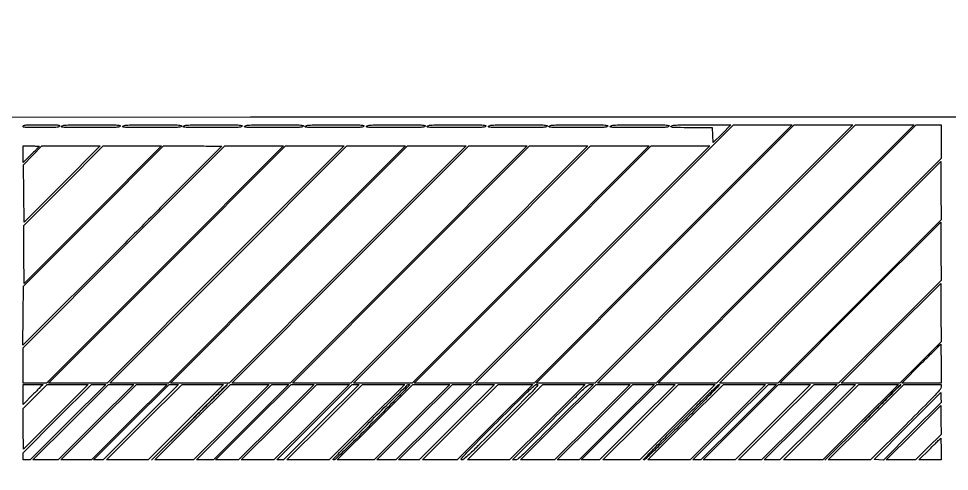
# Model space of a CAD drawing. Extents: x 0 to 1066, y 0 to 761.
# Drawn here: x 380.2 to 495.9, y 705.2 to 761.4 of the extents above; entities that cross this region are included whole.
import ezdxf

# ---------------------------------------------------------------- set-up
doc = ezdxf.new("R2010")
doc.units = 0
doc.header["$MEASUREMENT"] = 0

msp = doc.modelspace()

# ---------------------------------------------------------------- linework, layer by layer
for points in [[(618.832682, 610.532665, -0.000001), (610.902827, 602.586282, -0.000162)], [(183.390323, 95.266879, 0.000001), (192.989143, 95.254457, 0.000118)]]:
    msp.add_lwpolyline(points, format="xyb")
for points in [[(409.06215, 749.15415), (40.8618, 749.132981), (40.8618, 380.65769), (40.8618, 12.1824), (501.2973, 12.1824), (961.7328, 12.1824), (961.7328, 380.646631), (961.7328, 749.110861), (961.41555, 749.1633, 0.040886), (961.153339, 749.184871, 0.000002), (934.190609, 749.194398, 0.000089), (904.448031, 749.199508, 0.000054), (869.1804, 749.195529, -0.000029), (813.61687, 749.186499, -0.000004), (696.10453, 749.175037, -0.000004), (556.774728, 749.163736, -0.000004)], [(385.3107, 748.0332, -0.146032), (385.148779, 747.934987, -0.045785), (384.865937, 747.888268, -0.016665), (384.339302, 747.867789, -0.001385), (382.971088, 747.864, -0.001137), (381.55742, 747.867216, -0.018172), (381.079061, 747.886787, -0.064858), (380.855188, 747.933747, -0.318811), (380.7846, 748.0332, -0.326494), (380.857846, 748.133413, -0.059136), (381.098201, 748.17972, -0.016999), (381.608285, 748.199214, -0.001051), (383.124212, 748.2024, -0.000858), (384.688892, 748.199715, -0.018452), (385.150091, 748.181105, -0.13707), (385.300756, 748.126164, -0.447847)], [(392.8401, 748.0332, -0.172493), (392.648219, 747.929962, -0.026852), (392.212797, 747.887024, -0.01043), (391.385097, 747.867368, -0.000721), (389.049176, 747.864, -0.000559), (386.617281, 747.866717, -0.011571), (385.887336, 747.885243, -0.057553), (385.592904, 747.933815, -0.555389), (385.5645, 748.0332, -0.172493), (385.756381, 748.136438, -0.026852), (386.191803, 748.179376, -0.01043), (387.019503, 748.199032, -0.000721), (389.355424, 748.2024, -0.000559), (391.787319, 748.199683, -0.011571), (392.517264, 748.181157, -0.057553), (392.811696, 748.132585, -0.555389)], [(400.4541, 748.0332, -0.172493), (400.262219, 747.929962, -0.026852), (399.826797, 747.887024, -0.01043), (398.999097, 747.867368, -0.000721), (396.663176, 747.864, -0.000559), (394.231281, 747.866717, -0.011571), (393.501336, 747.885243, -0.057553), (393.206904, 747.933815, -0.555389), (393.1785, 748.0332, -0.172493), (393.370381, 748.136438, -0.026852), (393.805803, 748.179376, -0.01043), (394.633503, 748.199032, -0.000721), (396.969424, 748.2024, -0.000559), (399.401319, 748.199683, -0.011571), (400.131264, 748.181157, -0.057553), (400.425696, 748.132585, -0.555389)], [(407.9835, 748.0332, -0.172493), (407.791619, 747.929962, -0.026852), (407.356197, 747.887024, -0.01043), (406.528497, 747.867368, -0.000721), (404.192576, 747.864, -0.000559), (401.760681, 747.866717, -0.011571), (401.030736, 747.885243, -0.057553), (400.736304, 747.933815, -0.555389), (400.7079, 748.0332, -0.172493), (400.899781, 748.136438, -0.026852), (401.335203, 748.179376, -0.01043), (402.162903, 748.199032, -0.000721), (404.498824, 748.2024, -0.000559), (406.930719, 748.199683, -0.011571), (407.660664, 748.181157, -0.057553), (407.955096, 748.132585, -0.555389)], [(415.5975, 748.0332, -0.172493), (415.405619, 747.929962, -0.026852), (414.970197, 747.887024, -0.01043), (414.142497, 747.867368, -0.000721), (411.806576, 747.864, -0.000559), (409.374681, 747.866717, -0.011571), (408.644736, 747.885243, -0.057553), (408.350304, 747.933815, -0.555389), (408.3219, 748.0332, -0.172493), (408.513781, 748.136438, -0.026852), (408.949203, 748.179376, -0.01043), (409.776903, 748.199032, -0.000721), (412.112824, 748.2024, -0.000559), (414.544719, 748.199683, -0.011571), (415.274664, 748.181157, -0.057553), (415.569096, 748.132585, -0.555389)], [(423.1269, 748.0332, -0.172493), (422.935019, 747.929962, -0.026852), (422.499597, 747.887024, -0.01043), (421.671897, 747.867368, -0.000721), (419.335976, 747.864, -0.000559), (416.904081, 747.866717, -0.011571), (416.174136, 747.885243, -0.057553), (415.879704, 747.933815, -0.555389), (415.8513, 748.0332, -0.172493), (416.043181, 748.136438, -0.026852), (416.478603, 748.179376, -0.01043), (417.306303, 748.199032, -0.000721), (419.642224, 748.2024, -0.000559), (422.074119, 748.199683, -0.011571), (422.804064, 748.181157, -0.057553), (423.098496, 748.132585, -0.555389)], [(430.7409, 748.0332, -0.172493), (430.549019, 747.929962, -0.026852), (430.113597, 747.887024, -0.01043), (429.285897, 747.867368, -0.000721), (426.949976, 747.864, -0.000559), (424.518081, 747.866717, -0.011571), (423.788136, 747.885243, -0.057553), (423.493704, 747.933815, -0.555389), (423.4653, 748.0332, -0.172493), (423.657181, 748.136438, -0.026852), (424.092603, 748.179376, -0.01043), (424.920303, 748.199032, -0.000721), (427.256224, 748.2024, -0.000559), (429.688119, 748.199683, -0.011571), (430.418064, 748.181157, -0.057553), (430.712496, 748.132585, -0.555389)], [(438.2703, 748.0332, -0.172493), (438.078419, 747.929962, -0.026852), (437.642997, 747.887024, -0.01043), (436.815297, 747.867368, -0.000721), (434.479376, 747.864, -0.000559), (432.047481, 747.866717, -0.011571), (431.317536, 747.885243, -0.057553), (431.023104, 747.933815, -0.555389), (430.9947, 748.0332, -0.172493), (431.186581, 748.136438, -0.026852), (431.622003, 748.179376, -0.01043), (432.449703, 748.199032, -0.000721), (434.785624, 748.2024, -0.000559), (437.217519, 748.199683, -0.011571), (437.947464, 748.181157, -0.057553), (438.241896, 748.132585, -0.555389)], [(445.8843, 748.0332, -0.172493), (445.692419, 747.929962, -0.026852), (445.256997, 747.887024, -0.01043), (444.429297, 747.867368, -0.000721), (442.093376, 747.864, -0.000559), (439.661481, 747.866717, -0.011571), (438.931536, 747.885243, -0.057553), (438.637104, 747.933815, -0.555389), (438.6087, 748.0332, -0.172493), (438.800581, 748.136438, -0.026852), (439.236003, 748.179376, -0.01043), (440.063703, 748.199032, -0.000721), (442.399624, 748.2024, -0.000559), (444.831519, 748.199683, -0.011571), (445.561464, 748.181157, -0.057553), (445.855896, 748.132585, -0.555389)], [(453.4137, 748.0332, -0.172493), (453.221819, 747.929962, -0.026852), (452.786397, 747.887024, -0.01043), (451.958697, 747.867368, -0.000721), (449.622776, 747.864, -0.000559), (447.190881, 747.866717, -0.011571), (446.460936, 747.885243, -0.057553), (446.166504, 747.933815, -0.555389), (446.1381, 748.0332, -0.172493), (446.329981, 748.136438, -0.026852), (446.765403, 748.179376, -0.01043), (447.593103, 748.199032, -0.000721), (449.929024, 748.2024, -0.000559), (452.360919, 748.199683, -0.011571), (453.090864, 748.181157, -0.057553), (453.385296, 748.132585, -0.555389)], [(461.0277, 748.0332, -0.172493), (460.835819, 747.929962, -0.026852), (460.400397, 747.887024, -0.01043), (459.572697, 747.867368, -0.000721), (457.236776, 747.864, -0.000559), (454.804881, 747.866717, -0.011571), (454.074936, 747.885243, -0.057553), (453.780504, 747.933815, -0.555389), (453.7521, 748.0332, -0.172493), (453.943981, 748.136438, -0.026852), (454.379403, 748.179376, -0.01043), (455.207103, 748.199032, -0.000721), (457.543024, 748.2024, -0.000559), (459.974919, 748.199683, -0.011571), (460.704864, 748.181157, -0.057553), (460.999296, 748.132585, -0.555389)], [(467.625279, 747.100894), (466.5267, 745.999388), (466.4844, 746.910544), (466.4421, 747.8217), (463.786344, 747.844072, -0.000774), (462.016588, 747.861721, -0.016091), (461.486502, 747.884901, -0.104326), (461.299062, 747.939568, -0.48759), (461.282606, 748.034422, -0.173314), (461.473754, 748.136873, -0.026151), (461.912985, 748.179393, -0.010329), (462.745776, 748.199016, -0.000725), (465.079241, 748.2024), (468.723859, 748.2024)], [(405.4878, 745.558541, -0.19878), (405.481613, 745.543594, -0.000001), (401.856984, 741.915277, -0.000134), (397.867074, 737.92347, -0.000081), (393.127574, 733.185791), (380.767349, 720.8343), (380.808652, 724.504624), (380.849955, 728.174948), (389.552073, 736.877374), (398.254192, 745.5798), (401.870996, 745.5798, -0.000551), (403.257862, 745.578272, -0.000919), (404.425364, 745.573555, -0.000034), (405.479104, 745.56729, -0.412453)], [(382.815, 745.557328, -0.196228), (382.808657, 745.541788, -0.000166), (382.516785, 745.244018, -0.001705), (382.189038, 744.912141, -0.001039), (381.7998, 744.5223), (380.7846, 743.509745), (380.7846, 744.544772), (380.7846, 745.5798), (381.7998, 745.5798, -0.002074), (382.189078, 745.578185, -0.003459), (382.516785, 745.573199, -0.000482), (382.806029, 745.566517, -0.407184)], [(494.8254, 718.5501), (494.8254, 716.139), (492.393707, 716.139), (489.962013, 716.139), (492.372, 718.5501, -0.000422), (493.297632, 719.474598, -0.000699), (494.080429, 720.252939, -0.000028), (494.788518, 720.954953, -0.197778), (494.803693, 720.9612, -0.411486), (494.812615, 720.952361, -0.00008), (494.819024, 720.252939, -0.001407), (494.82384, 719.474638, -0.000844)], [(383.238, 715.947556, -0.19669), (383.231684, 715.932122, -0.000112), (382.877657, 715.572145, -0.0014), (382.481638, 715.171899, -0.000851), (382.0113, 714.7008), (380.7846, 713.476289), (380.7846, 714.723044), (380.7846, 715.9698), (382.0113, 715.9698, -0.001699), (382.481678, 715.968201, -0.002834), (382.877657, 715.963266, -0.000324), (383.229065, 715.956666, -0.408535)], [(406.1646, 715.948364, -0.198905), (406.158376, 715.933338, -0.000007), (404.779143, 714.554065, -0.000356), (403.256637, 713.033723, -0.000214), (401.44815, 711.231914), (396.7317, 706.5369), (401.426714, 711.25335, -0.000138), (404.295874, 714.134024, -0.001568), (405.432232, 715.267185, -0.000664), (406.134291, 715.961047, -0.665578)], [(424.269, 711.2745, -0.000907), (421.85286, 708.866821, -0.004599), (420.491057, 707.539353, -0.002711), (419.558522, 706.656546, -0.1904), (419.362772, 706.5792, -0.654519), (419.326053, 706.663289, -0.003728), (420.110357, 707.497053, -0.004961), (421.367167, 708.787432, -0.000799), (423.846, 711.2745, -0.000907), (426.26214, 713.682179, -0.004599), (427.623943, 715.009647, -0.002711), (428.556478, 715.892454, -0.1904), (428.752228, 715.9698, -0.654519), (428.788947, 715.885711, -0.003728), (428.004643, 715.051947, -0.004961), (426.747833, 713.761568, -0.000799)], [(440.2584, 711.2745, -0.000586), (437.349187, 708.371743, -0.007055), (436.211823, 707.271066, -0.012562), (435.557555, 706.685817, -0.178008), (435.267572, 706.5792, -0.62658), (435.208294, 706.701499, -0.021164), (435.661923, 707.228766, -0.007656), (436.664416, 708.266559, -0.000482), (439.6662, 711.2745, -0.000586), (442.575413, 714.177257, -0.007055), (443.712777, 715.277934, -0.012562), (444.367045, 715.863183, -0.178008), (444.657028, 715.9698, -0.62658), (444.716306, 715.847501, -0.021164), (444.262677, 715.320234, -0.007656), (443.260184, 714.282441, -0.000482)], [(446.9418, 711.2745, -0.000495), (443.8564, 708.194823, -0.008199), (442.811203, 707.187227, -0.020842), (442.233744, 706.691879, -0.168398), (441.908672, 706.5792), (441.570272, 706.5792), (446.265, 711.2745, -0.000495), (449.3504, 714.354177, -0.008199), (450.395597, 715.361773, -0.020842), (450.973056, 715.857121, -0.168398), (451.298128, 715.9698), (451.636528, 715.9698)], [(462.762, 711.2745, -0.001212), (460.70359, 709.225797, -0.003213), (459.21897, 707.774104, -0.000802), (458.033944, 706.633828, -0.1935), (457.898072, 706.5792, -0.660044), (457.872956, 706.637948, -0.001042), (458.92287, 707.731804, -0.003481), (460.320957, 709.162273, -0.001106), (462.4236, 711.2745, -0.001212), (464.48201, 713.323203, -0.003213), (465.96663, 714.774896, -0.000802), (467.151656, 715.915172, -0.1935), (467.287528, 715.9698, -0.660044), (467.312644, 715.911052, -0.001042), (466.26273, 714.817196, -0.003481), (464.864643, 713.386727, -0.001106)], [(489.834, 715.948364, -0.198905), (489.827776, 715.933338, -0.000007), (488.448543, 714.554065, -0.000356), (486.926037, 713.033723, -0.000214), (485.11755, 711.231914), (480.4011, 706.5369), (485.096114, 711.25335, -0.000138), (487.965274, 714.134024, -0.001568), (489.101632, 715.267185, -0.000664), (489.803691, 715.961047, -0.665578)], [(494.8254, 715.652852, -0.171089), (494.718414, 715.349341, -0.018157), (494.219954, 714.774208, -0.008149), (493.235788, 713.752553, -0.00058), (490.447655, 710.957552), (486.06991, 706.5792), (483.447291, 706.5792), (480.824672, 706.5792), (485.5194, 711.2745), (490.214128, 715.9698), (492.519764, 715.9698), (494.8254, 715.9698)], [(494.8254, 707.9328), (494.8254, 706.5792), (493.451642, 706.5792), (492.077883, 706.5792), (493.4295, 707.9328, -0.000767), (493.94933, 708.451798, -0.001264), (494.390583, 708.88878, -0.000091), (494.787873, 709.280097, -0.196898), (494.803258, 709.2864, -0.409123), (494.812333, 709.277482, -0.000263), (494.818896, 708.88878, -0.002556), (494.823809, 708.451838, -0.001533)]]:
    msp.add_lwpolyline(points, format="xyb", close=True)
for points in [[(460.3086, 732.1707), (444.277067, 716.139), (440.639267, 716.139), (437.001467, 716.139), (453.033, 732.1707), (469.064533, 748.2024), (472.702333, 748.2024), (476.340133, 748.2024)], [(467.838, 732.1707), (451.806467, 716.139), (448.168667, 716.139), (444.530867, 716.139), (460.5624, 732.1707), (476.593933, 748.2024), (480.231733, 748.2024), (483.869533, 748.2024)], [(475.452, 732.1707), (459.420467, 716.139), (455.782667, 716.139), (452.144867, 716.139), (468.1764, 732.1707), (484.207933, 748.2024), (487.845733, 748.2024), (491.483533, 748.2024)], [(494.8254, 746.108646), (494.8254, 744.014892), (480.887646, 730.076946), (466.949892, 716.139), (463.31208, 716.139), (459.674267, 716.139), (475.7058, 732.1707), (491.737333, 748.2024), (493.281366, 748.2024), (494.8254, 748.2024)], [(398.4237, 730.8594), (383.703482, 716.139), (382.244041, 716.139), (380.7846, 716.139), (380.7846, 718.317344), (380.7846, 720.495687), (393.326443, 733.037744), (405.868286, 745.5798), (409.506102, 745.5798), (413.143918, 745.5798)], [(385.648817, 740.841757), (380.9115, 736.103714), (380.867675, 739.678507), (380.823849, 743.2533), (381.966341, 744.41655), (383.108833, 745.5798), (386.747483, 745.5798), (390.386133, 745.5798)], [(389.455943, 737.035013), (380.9115, 728.490227), (380.889426, 732.105871), (380.867353, 735.721515), (385.795955, 740.650657), (390.724558, 745.5798), (394.362472, 745.5798), (398.000386, 745.5798)], [(405.9531, 730.8594), (391.232882, 716.139), (387.595082, 716.139), (383.957282, 716.139), (398.6775, 730.8594), (413.397718, 745.5798), (417.035518, 745.5798), (420.673318, 745.5798)], [(413.5671, 730.8594), (398.846882, 716.139), (395.209082, 716.139), (391.571282, 716.139), (406.2915, 730.8594), (421.011718, 745.5798), (424.649518, 745.5798), (428.287318, 745.5798)], [(421.0965, 730.8594), (406.376282, 716.139), (402.738482, 716.139), (399.100682, 716.139), (413.8209, 730.8594), (428.541118, 745.5798), (432.178918, 745.5798), (435.816718, 745.5798)], [(428.7105, 730.8594), (413.990282, 716.139), (410.352482, 716.139), (406.714682, 716.139), (421.4349, 730.8594), (436.155118, 745.5798), (439.792918, 745.5798), (443.430718, 745.5798)], [(436.2399, 730.8594), (421.519682, 716.139), (417.881882, 716.139), (414.244082, 716.139), (428.9643, 730.8594), (443.684518, 745.5798), (447.322318, 745.5798), (450.960118, 745.5798)], [(443.8539, 730.8594), (429.133682, 716.139), (425.495882, 716.139), (421.858082, 716.139), (436.5783, 730.8594), (451.298518, 745.5798), (454.936318, 745.5798), (458.574118, 745.5798)], [(451.3833, 730.8594), (436.663082, 716.139), (433.025282, 716.139), (429.387482, 716.139), (444.1077, 730.8594), (458.827918, 745.5798), (462.465718, 745.5798), (466.103518, 745.5798)], [(484.695606, 726.270905), (474.563964, 716.139), (470.92613, 716.139), (467.288295, 716.139), (481.035698, 729.886627), (494.7831, 743.634254), (494.805174, 740.018533), (494.827247, 736.402811)], [(488.460384, 722.506282), (482.09352, 716.139), (478.455645, 716.139), (474.817769, 716.139), (484.800434, 726.121964), (494.7831, 736.104928), (494.805174, 732.489246), (494.827247, 728.873565)], [(492.267694, 718.699586), (489.70814, 716.139), (486.070037, 716.139), (482.431935, 716.139), (488.607517, 722.315047), (494.7831, 728.491094), (494.805173, 724.875633), (494.827247, 721.260171)], [(384.845066, 711.950909), (380.8269, 707.932018), (380.804462, 710.447111), (380.782024, 712.962205), (382.28408, 714.466002), (383.786137, 715.9698), (386.324685, 715.9698), (388.863232, 715.9698)], [(386.3682, 711.2745), (381.673472, 706.5792), (381.229036, 706.5792), (380.7846, 706.5792), (380.7846, 707.023039), (380.7846, 707.466878), (385.035436, 711.718339), (389.286272, 715.9698), (390.1746, 715.9698), (391.062928, 715.9698)], [(389.8368, 711.2745), (385.142072, 706.5792), (383.576972, 706.5792), (382.011872, 706.5792), (386.7066, 711.2745), (391.401328, 715.9698), (392.966428, 715.9698), (394.531528, 715.9698)], [(393.9822, 711.2745), (389.287472, 706.5792), (387.383972, 706.5792), (385.480472, 706.5792), (390.1752, 711.2745), (394.869928, 715.9698), (396.773428, 715.9698), (398.676928, 715.9698)], [(395.4204, 711.2745), (390.725672, 706.5792), (390.133472, 706.5792), (389.541272, 706.5792), (394.236, 711.2745), (398.930728, 715.9698), (399.522928, 715.9698), (400.115128, 715.9698)], [(401.004, 711.2745), (396.309272, 706.5792), (393.728972, 706.5792), (391.148672, 706.5792), (395.8434, 711.2745), (400.538128, 715.9698), (403.118428, 715.9698), (405.698728, 715.9698)], [(406.6722, 711.2745), (401.977472, 706.5792), (399.566372, 706.5792), (397.155272, 706.5792), (401.85, 711.2745), (406.544728, 715.9698), (408.955828, 715.9698), (411.366928, 715.9698)], [(409.1256, 711.2745), (404.430872, 706.5792), (403.373372, 706.5792), (402.315872, 706.5792), (407.0106, 711.2745), (411.705328, 715.9698), (412.762828, 715.9698), (413.820328, 715.9698)], [(412.2558, 711.2745), (407.561072, 706.5792), (406.122872, 706.5792), (404.684672, 706.5792), (409.3794, 711.2745), (414.074128, 715.9698), (415.512328, 715.9698), (416.950528, 715.9698)], [(416.655, 711.2745), (411.960272, 706.5792), (409.929872, 706.5792), (407.899472, 706.5792), (412.5942, 711.2745), (417.288928, 715.9698), (419.319328, 715.9698), (421.349728, 715.9698)], [(417.8394, 711.2745), (413.144672, 706.5792), (412.721672, 706.5792), (412.298672, 706.5792), (416.9934, 711.2745), (421.688128, 715.9698), (422.111128, 715.9698), (422.534128, 715.9698)], [(423.5076, 711.2745), (418.812872, 706.5792), (416.190272, 706.5792), (413.567672, 706.5792), (418.2624, 711.2745), (422.957128, 715.9698), (425.579728, 715.9698), (428.202328, 715.9698)], [(429.0912, 711.2745), (424.396472, 706.5792), (422.112272, 706.5792), (419.828072, 706.5792), (424.5228, 711.2745), (429.217528, 715.9698), (431.501728, 715.9698), (433.785928, 715.9698)], [(431.7984, 711.2745), (427.103672, 706.5792), (425.919272, 706.5792), (424.734872, 706.5792), (429.4296, 711.2745), (434.124328, 715.9698), (435.308728, 715.9698), (436.493128, 715.9698)], [(434.6748, 711.2745), (429.980072, 706.5792), (428.711072, 706.5792), (427.442072, 706.5792), (432.1368, 711.2745), (436.831528, 715.9698), (438.100528, 715.9698), (439.369528, 715.9698)], [(439.4124, 711.2745), (434.717672, 706.5792), (432.560372, 706.5792), (430.403072, 706.5792), (435.0978, 711.2745), (439.792528, 715.9698), (441.949828, 715.9698), (444.107128, 715.9698)], [(445.9266, 711.2745), (441.231872, 706.5792), (438.609272, 706.5792), (435.986672, 706.5792), (440.6814, 711.2745), (445.376128, 715.9698), (447.998728, 715.9698), (450.621328, 715.9698)], [(451.5102, 711.2745), (446.815472, 706.5792), (444.700472, 706.5792), (442.585472, 706.5792), (447.2802, 711.2745), (451.974928, 715.9698), (454.089928, 715.9698), (456.204928, 715.9698)], [(454.5558, 711.2745), (449.861072, 706.5792), (448.507472, 706.5792), (447.153872, 706.5792), (451.8486, 711.2745), (456.543328, 715.9698), (457.896928, 715.9698), (459.250528, 715.9698)], [(457.0938, 711.2745), (452.399072, 706.5792), (451.256972, 706.5792), (450.114872, 706.5792), (454.8096, 711.2745), (459.504328, 715.9698), (460.646428, 715.9698), (461.788528, 715.9698)], [(462.0852, 711.2745), (457.390472, 706.5792), (455.106272, 706.5792), (452.822072, 706.5792), (457.5168, 711.2745), (462.211528, 715.9698), (464.495728, 715.9698), (466.779928, 715.9698)], [(468.3456, 711.2745), (463.650872, 706.5792), (461.028272, 706.5792), (458.405672, 706.5792), (463.1004, 711.2745), (467.795128, 715.9698), (470.417728, 715.9698), (473.040328, 715.9698)], [(469.6992, 711.2745), (465.004472, 706.5792), (464.496872, 706.5792), (463.989272, 706.5792), (468.684, 711.2745), (473.378728, 715.9698), (473.886328, 715.9698), (474.393928, 715.9698)], [(473.9292, 711.2745), (469.234472, 706.5792), (467.246372, 706.5792), (465.258272, 706.5792), (469.953, 711.2745), (474.647728, 715.9698), (476.635828, 715.9698), (478.623928, 715.9698)], [(477.2286, 711.2745), (472.533872, 706.5792), (471.095672, 706.5792), (469.657472, 706.5792), (474.3522, 711.2745), (479.046928, 715.9698), (480.485128, 715.9698), (481.923328, 715.9698)], [(479.5128, 711.2745), (474.818072, 706.5792), (473.845172, 706.5792), (472.872272, 706.5792), (477.567, 711.2745), (482.261728, 715.9698), (483.234628, 715.9698), (484.207528, 715.9698)], [(484.8426, 711.2745), (480.147872, 706.5792), (477.694472, 706.5792), (475.241072, 706.5792), (479.9358, 711.2745), (484.630528, 715.9698), (487.083928, 715.9698), (489.537328, 715.9698)], [(491.250727, 710.153475), (487.667957, 706.570704), (487.084252, 706.596102), (486.500546, 706.6215), (490.641823, 710.799686), (494.7831, 714.977872), (494.808299, 714.357058), (494.833498, 713.736245)], [(493.241722, 708.168002), (491.65457, 706.5792), (489.835232, 706.5792), (488.015893, 706.5792), (491.399497, 709.963699), (494.7831, 713.348199), (494.805987, 711.552502), (494.828873, 709.756805)]]:
    msp.add_lwpolyline(points, close=True)

doc.saveas('drawing.dxf')
